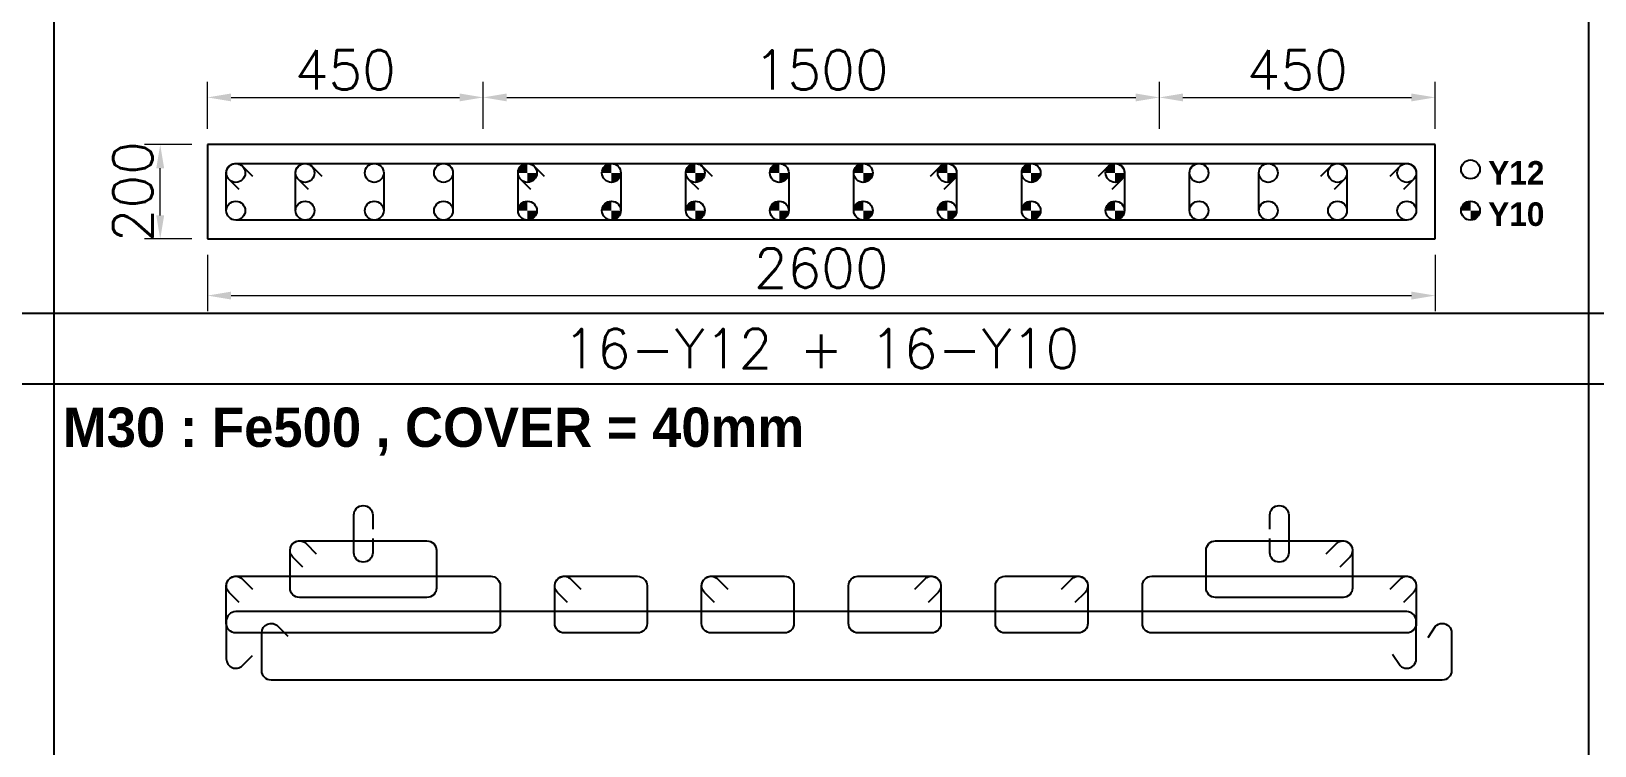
# Model space of a CAD drawing. Header units: millimetres. Extents: x -28707963 to -28231469, y 696001 to 896471.
# Drawn here: x -28315430 to -28305497, y 821746 to 826289 of the extents above; entities that cross this region are included whole.
import ezdxf
from ezdxf.enums import TextEntityAlignment as Align

# ---------------------------------------------------------------- set-up
doc = ezdxf.new("R2010")
doc.units = ezdxf.units.MM
doc.header["$MEASUREMENT"] = 0
doc.header["$PDMODE"] = 34
doc.header["$PDSIZE"] = -8
doc.layers.get('0').update_dxf_attribs({"lineweight": 5})
for name, color, linetype in [('09 COL TEXT-SCH', 2, 'Continuous'), ('14 REINF', 6, 'Continuous'), ('22 TABLE FRAME', 5, 'Continuous'), ('23 STIRRUPS', 5, 'Continuous'), ('TEXT', 4, 'Continuous')]:
    doc.layers.add(name, color=color, linetype=linetype)
doc.layers.add('19 COLUMN', color=1, linetype='Continuous', lineweight=25)
doc.styles.add('adani bold', font='')
doc.styles.add('ROMANS', font='simplex.shx')
doc.styles.get('adani bold').set_extended_font_data('Adani Bold', bold=True)
doc.dimstyles.new('D 50', dxfattribs={"dimscale": 100, "dimtxt": 3, "dimasz": 1.5, "dimexe": 1, "dimexo": 1, "dimgap": 0.5, "dimtad": 1, "dimdec": 0, "dimdsep": 46, "dimtxsty": 'ROMANS', "dimcen": 2.5, "dimclrd": 5, "dimclre": 5, "dimclrt": 4, "dimadec": 0, "dimazin": 0, "dimtfac": 1, "dimtdec": 0, "dimtmove": 0, "dimatfit": 3, "dimfxl": 1, "dimlwd": 0, "dimlwe": 0, "dimarcsym": 0})

# ---------------------------------------------------------------- blocks, each defined once
blk = doc.blocks.new('*D66')
at = {"color": 5, "lineweight": 0, "transparency": 16777216}
for p, q in [((-28314311.1, 824868.4), (-28314311.1, 824508.4)), ((-28306511.1, 824868.4), (-28306511.1, 824508.4)), ((-28314161.1, 824608.4), (-28306661.1, 824608.4))]:
    blk.add_line(p, q, dxfattribs=at)
at = {"color": 5, "transparency": 16777216}
for points in [[(-28314161.1, 824633.4), (-28314161.1, 824583.4), (-28314311.1, 824608.4)], [(-28306661.1, 824583.4), (-28306661.1, 824633.4), (-28306511.1, 824608.4)]]:
    blk.add_solid(points, dxfattribs=at)
at = {"layer": 'Defpoints', "color": 0, "transparency": 16777216}
for p in [(-28314311.1, 824968.4), (-28306511.1, 824968.4), (-28306511.1, 824608.4)]:
    blk.add_point(p, dxfattribs=at)
at = {"color": 4, "transparency": 16777216, "insert": (-28310411.1, 824783.4), "char_height": 250, "attachment_point": 5, "style": 'ROMANS'}
blk.add_mtext('2600', dxfattribs=at)
blk = doc.blocks.new('*D67')
at = {"color": 5, "lineweight": 0, "transparency": 16777216}
for p, q in [((-28314411.1, 825568.4), (-28314711.1, 825568.4)), ((-28314611.1, 825118.4), (-28314611.1, 825418.4)), ((-28314411.1, 824968.4), (-28314711.1, 824968.4))]:
    blk.add_line(p, q, dxfattribs=at)
at = {"color": 5, "transparency": 16777216}
for points in [[(-28314586.1, 825418.4), (-28314636.1, 825418.4), (-28314611.1, 825568.4)], [(-28314636.1, 825118.4), (-28314586.1, 825118.4), (-28314611.1, 824968.4)]]:
    blk.add_solid(points, dxfattribs=at)
at = {"layer": 'Defpoints', "color": 0, "transparency": 16777216}
for p in [(-28314611.1, 825568.4), (-28314311.1, 825568.4), (-28314311.1, 824968.4)]:
    blk.add_point(p, dxfattribs=at)
at = {"color": 4, "transparency": 16777216, "insert": (-28314786.1, 825268.4), "char_height": 250, "attachment_point": 5, "rotation": 90, "style": 'ROMANS'}
blk.add_mtext('200', dxfattribs=at)
blk = doc.blocks.new('*D68')
at = {"color": 5, "lineweight": 0, "transparency": 16777216}
for p, q in [((-28314311.1, 825668.4), (-28314311.1, 825968.4)), ((-28312559.3, 825668.4), (-28312559.3, 825968.4)), ((-28314161.1, 825868.4), (-28312709.3, 825868.4))]:
    blk.add_line(p, q, dxfattribs=at)
at = {"color": 5, "transparency": 16777216}
for points in [[(-28314161.1, 825893.4), (-28314161.1, 825843.4), (-28314311.1, 825868.4)], [(-28312709.3, 825843.4), (-28312709.3, 825893.4), (-28312559.3, 825868.4)]]:
    blk.add_solid(points, dxfattribs=at)
at = {"layer": 'Defpoints', "color": 0, "transparency": 16777216}
for p in [(-28312559.3, 825868.4), (-28314311.1, 825568.4), (-28312559.3, 825568.4)]:
    blk.add_point(p, dxfattribs=at)
at = {"color": 4, "transparency": 16777216, "insert": (-28313435.2, 826043.4), "char_height": 250, "attachment_point": 5, "style": 'ROMANS'}
blk.add_mtext('450', dxfattribs=at)
blk = doc.blocks.new('*D69')
at = {"color": 5, "lineweight": 0, "transparency": 16777216}
for p, q in [((-28312559.3, 825668.4), (-28312559.3, 825968.4)), ((-28308262.9, 825668.4), (-28308262.9, 825968.4)), ((-28312409.3, 825868.4), (-28308412.9, 825868.4))]:
    blk.add_line(p, q, dxfattribs=at)
at = {"color": 5, "transparency": 16777216}
for points in [[(-28312409.3, 825893.4), (-28312409.3, 825843.4), (-28312559.3, 825868.4)], [(-28308412.9, 825843.4), (-28308412.9, 825893.4), (-28308262.9, 825868.4)]]:
    blk.add_solid(points, dxfattribs=at)
at = {"layer": 'Defpoints', "color": 0, "transparency": 16777216}
for p in [(-28308262.9, 825868.4), (-28312559.3, 825568.4), (-28308262.9, 825568.4)]:
    blk.add_point(p, dxfattribs=at)
at = {"color": 4, "transparency": 16777216, "insert": (-28310411.1, 826043.4), "char_height": 250, "attachment_point": 5, "style": 'ROMANS'}
blk.add_mtext('1500', dxfattribs=at)
blk = doc.blocks.new('*D70')
at = {"color": 5, "lineweight": 0, "transparency": 16777216}
for p, q in [((-28308262.9, 825668.4), (-28308262.9, 825968.4)), ((-28306511.1, 825668.4), (-28306511.1, 825968.4)), ((-28308112.9, 825868.4), (-28306661.1, 825868.4))]:
    blk.add_line(p, q, dxfattribs=at)
at = {"color": 5, "transparency": 16777216}
for points in [[(-28308112.9, 825893.4), (-28308112.9, 825843.4), (-28308262.9, 825868.4)], [(-28306661.1, 825843.4), (-28306661.1, 825893.4), (-28306511.1, 825868.4)]]:
    blk.add_solid(points, dxfattribs=at)
at = {"layer": 'Defpoints', "color": 0, "transparency": 16777216}
for p in [(-28306511.1, 825868.4), (-28308262.9, 825568.4), (-28306511.1, 825568.4)]:
    blk.add_point(p, dxfattribs=at)
at = {"color": 4, "transparency": 16777216, "insert": (-28307387, 826043.4), "char_height": 250, "attachment_point": 5, "style": 'ROMANS'}
blk.add_mtext('450', dxfattribs=at)

msp = doc.modelspace()

# ---------------------------------------------------------------- hatches: boundary and pattern name
at = {"layer": '14 REINF'}
h = msp.add_hatch(color=6, dxfattribs=at)
edge = h.paths.add_edge_path(flags=0)
edge.add_line((-28312337.8, 825388.4), (-28312277.8, 825388.4))
edge.add_line((-28312277.8, 825388.4), (-28312277.8, 825448.4))
edge.add_arc((-28312277.8, 825388.4), 60, 90, 180)
edge = h.paths.add_edge_path(flags=0)
edge.add_line((-28312217.8, 825388.4), (-28312277.8, 825388.4))
edge.add_line((-28312277.8, 825388.4), (-28312277.8, 825328.4))
edge.add_arc((-28312277.8, 825388.4), 60, 270, 360)
h = msp.add_hatch(color=6, dxfattribs=at)
edge = h.paths.add_edge_path(flags=0)
edge.add_line((-28311804.4, 825388.4), (-28311744.4, 825388.4))
edge.add_line((-28311744.4, 825388.4), (-28311744.4, 825448.4))
edge.add_arc((-28311744.4, 825388.4), 60, 90, 180)
edge = h.paths.add_edge_path(flags=0)
edge.add_line((-28311684.4, 825388.4), (-28311744.4, 825388.4))
edge.add_line((-28311744.4, 825388.4), (-28311744.4, 825328.4))
edge.add_arc((-28311744.4, 825388.4), 60, 270, 360)
h = msp.add_hatch(color=6, dxfattribs=at)
edge = h.paths.add_edge_path(flags=0)
edge.add_line((-28311271.1, 825388.4), (-28311211.1, 825388.4))
edge.add_line((-28311211.1, 825388.4), (-28311211.1, 825448.4))
edge.add_arc((-28311211.1, 825388.4), 60, 90, 180)
edge = h.paths.add_edge_path(flags=0)
edge.add_line((-28311151.1, 825388.4), (-28311211.1, 825388.4))
edge.add_line((-28311211.1, 825388.4), (-28311211.1, 825328.4))
edge.add_arc((-28311211.1, 825388.4), 60, 270, 360)
h = msp.add_hatch(color=6, dxfattribs=at)
edge = h.paths.add_edge_path(flags=0)
edge.add_line((-28310737.8, 825388.4), (-28310677.8, 825388.4))
edge.add_line((-28310677.8, 825388.4), (-28310677.8, 825448.4))
edge.add_arc((-28310677.8, 825388.4), 60, 90, 180)
edge = h.paths.add_edge_path(flags=0)
edge.add_line((-28310617.8, 825388.4), (-28310677.8, 825388.4))
edge.add_line((-28310677.8, 825388.4), (-28310677.8, 825328.4))
edge.add_arc((-28310677.8, 825388.4), 60, 270, 360)
h = msp.add_hatch(color=6, dxfattribs=at)
edge = h.paths.add_edge_path(flags=0)
edge.add_line((-28310204.4, 825388.4), (-28310144.4, 825388.4))
edge.add_line((-28310144.4, 825388.4), (-28310144.4, 825448.4))
edge.add_arc((-28310144.4, 825388.4), 60, 90, 180)
edge = h.paths.add_edge_path(flags=0)
edge.add_line((-28310084.4, 825388.4), (-28310144.4, 825388.4))
edge.add_line((-28310144.4, 825388.4), (-28310144.4, 825328.4))
edge.add_arc((-28310144.4, 825388.4), 60, 270, 360)
h = msp.add_hatch(color=6, dxfattribs=at)
edge = h.paths.add_edge_path(flags=0)
edge.add_line((-28309671.1, 825388.4), (-28309611.1, 825388.4))
edge.add_line((-28309611.1, 825388.4), (-28309611.1, 825448.4))
edge.add_arc((-28309611.1, 825388.4), 60, 90, 180)
edge = h.paths.add_edge_path(flags=0)
edge.add_line((-28309551.1, 825388.4), (-28309611.1, 825388.4))
edge.add_line((-28309611.1, 825388.4), (-28309611.1, 825328.4))
edge.add_arc((-28309611.1, 825388.4), 60, 270, 360)
h = msp.add_hatch(color=6, dxfattribs=at)
edge = h.paths.add_edge_path(flags=0)
edge.add_line((-28309137.8, 825388.4), (-28309077.8, 825388.4))
edge.add_line((-28309077.8, 825388.4), (-28309077.8, 825448.4))
edge.add_arc((-28309077.8, 825388.4), 60, 90, 180)
edge = h.paths.add_edge_path(flags=0)
edge.add_line((-28309017.8, 825388.4), (-28309077.8, 825388.4))
edge.add_line((-28309077.8, 825388.4), (-28309077.8, 825328.4))
edge.add_arc((-28309077.8, 825388.4), 60, 270, 360)
h = msp.add_hatch(color=6, dxfattribs=at)
edge = h.paths.add_edge_path(flags=0)
edge.add_line((-28308604.4, 825388.4), (-28308544.4, 825388.4))
edge.add_line((-28308544.4, 825388.4), (-28308544.4, 825448.4))
edge.add_arc((-28308544.4, 825388.4), 60, 90, 180)
edge = h.paths.add_edge_path(flags=0)
edge.add_line((-28308484.4, 825388.4), (-28308544.4, 825388.4))
edge.add_line((-28308544.4, 825388.4), (-28308544.4, 825328.4))
edge.add_arc((-28308544.4, 825388.4), 60, 270, 360)
h = msp.add_hatch(color=6, dxfattribs=at)
edge = h.paths.add_edge_path(flags=0)
edge.add_line((-28312337.8, 825148.4), (-28312277.8, 825148.4))
edge.add_line((-28312277.8, 825148.4), (-28312277.8, 825208.4))
edge.add_arc((-28312277.8, 825148.4), 60, 90, 180)
edge = h.paths.add_edge_path(flags=0)
edge.add_line((-28312217.8, 825148.4), (-28312277.8, 825148.4))
edge.add_line((-28312277.8, 825148.4), (-28312277.8, 825088.4))
edge.add_arc((-28312277.8, 825148.4), 60, 270, 360)
h = msp.add_hatch(color=6, dxfattribs=at)
edge = h.paths.add_edge_path(flags=0)
edge.add_line((-28311804.4, 825148.4), (-28311744.4, 825148.4))
edge.add_line((-28311744.4, 825148.4), (-28311744.4, 825208.4))
edge.add_arc((-28311744.4, 825148.4), 60, 90, 180)
edge = h.paths.add_edge_path(flags=0)
edge.add_line((-28311684.4, 825148.4), (-28311744.4, 825148.4))
edge.add_line((-28311744.4, 825148.4), (-28311744.4, 825088.4))
edge.add_arc((-28311744.4, 825148.4), 60, 270, 360)
h = msp.add_hatch(color=6, dxfattribs=at)
edge = h.paths.add_edge_path(flags=0)
edge.add_line((-28311271.1, 825148.4), (-28311211.1, 825148.4))
edge.add_line((-28311211.1, 825148.4), (-28311211.1, 825208.4))
edge.add_arc((-28311211.1, 825148.4), 60, 90, 180)
edge = h.paths.add_edge_path(flags=0)
edge.add_line((-28311151.1, 825148.4), (-28311211.1, 825148.4))
edge.add_line((-28311211.1, 825148.4), (-28311211.1, 825088.4))
edge.add_arc((-28311211.1, 825148.4), 60, 270, 360)
h = msp.add_hatch(color=6, dxfattribs=at)
edge = h.paths.add_edge_path(flags=0)
edge.add_line((-28310737.8, 825148.4), (-28310677.8, 825148.4))
edge.add_line((-28310677.8, 825148.4), (-28310677.8, 825208.4))
edge.add_arc((-28310677.8, 825148.4), 60, 90, 180)
edge = h.paths.add_edge_path(flags=0)
edge.add_line((-28310617.8, 825148.4), (-28310677.8, 825148.4))
edge.add_line((-28310677.8, 825148.4), (-28310677.8, 825088.4))
edge.add_arc((-28310677.8, 825148.4), 60, 270, 360)
h = msp.add_hatch(color=6, dxfattribs=at)
edge = h.paths.add_edge_path(flags=0)
edge.add_line((-28310204.4, 825148.4), (-28310144.4, 825148.4))
edge.add_line((-28310144.4, 825148.4), (-28310144.4, 825208.4))
edge.add_arc((-28310144.4, 825148.4), 60, 90, 180)
edge = h.paths.add_edge_path(flags=0)
edge.add_line((-28310084.4, 825148.4), (-28310144.4, 825148.4))
edge.add_line((-28310144.4, 825148.4), (-28310144.4, 825088.4))
edge.add_arc((-28310144.4, 825148.4), 60, 270, 360)
h = msp.add_hatch(color=6, dxfattribs=at)
edge = h.paths.add_edge_path(flags=0)
edge.add_line((-28309671.1, 825148.4), (-28309611.1, 825148.4))
edge.add_line((-28309611.1, 825148.4), (-28309611.1, 825208.4))
edge.add_arc((-28309611.1, 825148.4), 60, 90, 180)
edge = h.paths.add_edge_path(flags=0)
edge.add_line((-28309551.1, 825148.4), (-28309611.1, 825148.4))
edge.add_line((-28309611.1, 825148.4), (-28309611.1, 825088.4))
edge.add_arc((-28309611.1, 825148.4), 60, 270, 360)
h = msp.add_hatch(color=6, dxfattribs=at)
edge = h.paths.add_edge_path(flags=0)
edge.add_line((-28309137.8, 825148.4), (-28309077.8, 825148.4))
edge.add_line((-28309077.8, 825148.4), (-28309077.8, 825208.4))
edge.add_arc((-28309077.8, 825148.4), 60, 90, 180)
edge = h.paths.add_edge_path(flags=0)
edge.add_line((-28309017.8, 825148.4), (-28309077.8, 825148.4))
edge.add_line((-28309077.8, 825148.4), (-28309077.8, 825088.4))
edge.add_arc((-28309077.8, 825148.4), 60, 270, 360)
h = msp.add_hatch(color=6, dxfattribs=at)
edge = h.paths.add_edge_path(flags=0)
edge.add_line((-28308604.4, 825148.4), (-28308544.4, 825148.4))
edge.add_line((-28308544.4, 825148.4), (-28308544.4, 825208.4))
edge.add_arc((-28308544.4, 825148.4), 60, 90, 180)
edge = h.paths.add_edge_path(flags=0)
edge.add_line((-28308484.4, 825148.4), (-28308544.4, 825148.4))
edge.add_line((-28308544.4, 825148.4), (-28308544.4, 825088.4))
edge.add_arc((-28308544.4, 825148.4), 60, 270, 360)
h = msp.add_hatch(color=6, dxfattribs=at)
edge = h.paths.add_edge_path(flags=0)
edge.add_line((-28306346.1, 825148.4), (-28306286.1, 825148.4))
edge.add_line((-28306286.1, 825148.4), (-28306286.1, 825208.4))
edge.add_arc((-28306286.1, 825148.4), 60, 90, 180)
edge = h.paths.add_edge_path(flags=0)
edge.add_line((-28306226.1, 825148.4), (-28306286.1, 825148.4))
edge.add_line((-28306286.1, 825148.4), (-28306286.1, 825088.4))
edge.add_arc((-28306286.1, 825148.4), 60, 270, 360)

# ---------------------------------------------------------------- linework, layer by layer
at = {"layer": '14 REINF', "color": 6}
for centre in [(-28314131.1, 825388.4), (-28313691.1, 825388.4), (-28313251.1, 825388.4), (-28312811.1, 825388.4), (-28312277.8, 825388.4), (-28311744.4, 825388.4), (-28311211.1, 825388.4), (-28310677.8, 825388.4), (-28310144.4, 825388.4), (-28309611.1, 825388.4), (-28309077.8, 825388.4), (-28308544.4, 825388.4), (-28308011.1, 825388.4), (-28307571.1, 825388.4), (-28307131.1, 825388.4), (-28306691.1, 825388.4), (-28306286.1, 825410.9), (-28314131.1, 825148.4), (-28313691.1, 825148.4), (-28313251.1, 825148.4), (-28312811.1, 825148.4), (-28312277.8, 825148.4), (-28311744.4, 825148.4), (-28311211.1, 825148.4), (-28310677.8, 825148.4), (-28310144.4, 825148.4), (-28309611.1, 825148.4), (-28309077.8, 825148.4), (-28308544.4, 825148.4), (-28308011.1, 825148.4), (-28307571.1, 825148.4), (-28307131.1, 825148.4), (-28306691.1, 825148.4), (-28306286.1, 825148.4)]:
    msp.add_circle(centre, 60, dxfattribs=at)
at = {"layer": '19 COLUMN', "color": 4}
for points in [[(-28306511.1, 825568.4), (-28314311.1, 825568.4)], [(-28314311.1, 825568.4), (-28314311.1, 824968.4)], [(-28306511.1, 824968.4), (-28306511.1, 825568.4)], [(-28314311.1, 824968.4), (-28306511.1, 824968.4)]]:
    msp.add_lwpolyline(points, dxfattribs=at)
at = {"layer": '22 TABLE FRAME', "color": 5, "linetype": 'Continuous'}
for p, q in [((-28315286.1, 863421.2), (-28315286.1, 788796.2)), ((-28305536.1, 863421.2), (-28305536.1, 788796.2)), ((-28330286.1, 824496.2), (-28245536.1, 824496.2)), ((-28334786.1, 824046.2), (-28245536.1, 824046.2))]:
    msp.add_line(p, q, dxfattribs=at)
at = {"layer": '23 STIRRUPS', "color": 5}
for points in [[(-28314109.9, 825282.3), (-28314173.5, 825345.9, -0.668178), (-28314131.1, 825448.4), (-28306691.1, 825448.4, -0.414214), (-28306631.1, 825388.4), (-28306631.1, 825148.4, -0.414214), (-28306691.1, 825088.4), (-28314131.1, 825088.4, -0.414214), (-28314191.1, 825148.4), (-28314191.1, 825388.4, -0.668179), (-28314088.7, 825430.8), (-28314025, 825367.1)], [(-28314109.9, 825282.3), (-28314173.5, 825345.9, -0.668178), (-28314131.1, 825448.4), (-28312811.1, 825448.4, -0.414214), (-28312751.1, 825388.4), (-28312751.1, 825148.4, -0.414214), (-28312811.1, 825088.4), (-28314131.1, 825088.4, -0.414214), (-28314191.1, 825148.4), (-28314191.1, 825388.4, -0.668179), (-28314088.7, 825430.8), (-28314025, 825367.1)], [(-28313669.9, 825282.3), (-28313733.5, 825345.9, -0.668042), (-28313691.1, 825448.4), (-28313251.1, 825448.4, -0.414104), (-28313191.1, 825388.4), (-28313191.1, 825148.4, -0.414104), (-28313251.1, 825088.4), (-28313691.1, 825088.4, -0.414104), (-28313751.1, 825148.4), (-28313751.1, 825388.4, -0.668179), (-28313648.6, 825430.8), (-28313585, 825367.1)], [(-28312256.6, 825282.3), (-28312320.2, 825345.9, -0.668223), (-28312277.8, 825448.4), (-28311744.4, 825448.4, -0.41414), (-28311684.4, 825388.4), (-28311684.4, 825148.4, -0.41414), (-28311744.4, 825088.4), (-28312277.8, 825088.4, -0.41425), (-28312337.8, 825148.4), (-28312337.8, 825388.4, -0.668179), (-28312235.3, 825430.8), (-28312171.7, 825367.1)], [(-28311189.9, 825282.3), (-28311253.6, 825345.9, -0.668314), (-28311211.1, 825448.4), (-28310677.8, 825448.4, -0.414067), (-28310617.8, 825388.4), (-28310617.8, 825148.4, -0.414067), (-28310677.8, 825088.4), (-28311211.1, 825088.4, -0.414323), (-28311271.1, 825148.4), (-28311271.1, 825388.4, -0.668179), (-28311168.7, 825430.8), (-28311105.1, 825367.1)], [(-28309717.1, 825367.1), (-28309653.5, 825430.8, -0.668179), (-28309551.1, 825388.4), (-28309551.1, 825148.4, -0.414323), (-28309611.1, 825088.4), (-28310144.4, 825088.4, -0.414067), (-28310204.4, 825148.4), (-28310204.4, 825388.4, -0.414067), (-28310144.4, 825448.4), (-28309611.1, 825448.4, -0.668314), (-28309568.6, 825345.9), (-28309632.3, 825282.3)], [(-28308650.5, 825367.1), (-28308586.9, 825430.8, -0.668179), (-28308484.4, 825388.4), (-28308484.4, 825148.4, -0.41425), (-28308544.4, 825088.4), (-28309077.8, 825088.4, -0.41414), (-28309137.8, 825148.4), (-28309137.8, 825388.4, -0.41414), (-28309077.8, 825448.4), (-28308544.4, 825448.4, -0.668223), (-28308502, 825345.9), (-28308565.6, 825282.3)], [(-28306797.2, 825367.1), (-28306733.5, 825430.8, -0.668179), (-28306631.1, 825388.4), (-28306631.1, 825148.4, -0.414214), (-28306691.1, 825088.4), (-28308011.1, 825088.4, -0.414214), (-28308071.1, 825148.4), (-28308071.1, 825388.4, -0.414214), (-28308011.1, 825448.4), (-28306691.1, 825448.4, -0.668178), (-28306648.7, 825345.9), (-28306712.3, 825282.3)], [(-28307237.2, 825367.1), (-28307173.6, 825430.8, -0.668179), (-28307071.1, 825388.4), (-28307071.1, 825148.4, -0.414104), (-28307131.1, 825088.4), (-28307571.1, 825088.4, -0.414104), (-28307631.1, 825148.4), (-28307631.1, 825388.4, -0.414104), (-28307571.1, 825448.4), (-28307131.1, 825448.4, -0.668042), (-28307088.7, 825345.9), (-28307152.3, 825282.3)], [(-28313261.1, 823063.4), (-28313261.1, 822973.4, -1), (-28313381.1, 822973.4), (-28313381.1, 823213.4, -1), (-28313261.1, 823213.4), (-28313261.1, 823123.4)], [(-28307561.1, 823123.4), (-28307561.1, 823213.4, -1), (-28307441.1, 823213.4), (-28307441.1, 822973.4, -1), (-28307561.1, 822973.4), (-28307561.1, 823063.4)], [(-28313704.9, 822882.3), (-28313768.5, 822945.9, -0.668178), (-28313726.1, 823048.4), (-28312916.1, 823048.4, -0.414214), (-28312856.1, 822988.4), (-28312856.1, 822748.4, -0.414214), (-28312916.1, 822688.4), (-28313726.1, 822688.4, -0.414214), (-28313786.1, 822748.4), (-28313786.1, 822988.4, -0.668179), (-28313683.7, 823030.8), (-28313620, 822967.1)], [(-28307202.2, 822967.1), (-28307138.5, 823030.8, -0.668179), (-28307036.1, 822988.4), (-28307036.1, 822748.4, -0.414214), (-28307096.1, 822688.4), (-28307906.1, 822688.4, -0.414214), (-28307966.1, 822748.4), (-28307966.1, 822988.4, -0.414214), (-28307906.1, 823048.4), (-28307096.1, 823048.4, -0.668178), (-28307053.7, 822945.9), (-28307117.3, 822882.3)], [(-28314109.9, 822657.3), (-28314173.5, 822720.9, -0.668178), (-28314131.1, 822823.4), (-28312511.1, 822823.4, -0.414214), (-28312451.1, 822763.4), (-28312451.1, 822523.4, -0.414214), (-28312511.1, 822463.4), (-28314131.1, 822463.4, -0.414214), (-28314191.1, 822523.4), (-28314191.1, 822763.4, -0.668179), (-28314088.7, 822805.8), (-28314025, 822742.1)], [(-28312023.2, 822657.3), (-28312086.9, 822720.9, -0.668268), (-28312044.4, 822823.4), (-28311577.8, 822823.4, -0.414067), (-28311517.8, 822763.4), (-28311517.8, 822523.4, -0.414067), (-28311577.8, 822463.4), (-28312044.4, 822463.4, -0.414287), (-28312104.4, 822523.4), (-28312104.4, 822763.4, -0.668179), (-28312002, 822805.8), (-28311938.4, 822742.1)], [(-28311089.9, 822657.3), (-28311153.5, 822720.9, -0.668042), (-28311111.1, 822823.4), (-28310644.4, 822823.4, -0.41425), (-28310584.4, 822763.4), (-28310584.4, 822523.4, -0.41425), (-28310644.4, 822463.4), (-28311111.1, 822463.4, -0.414104), (-28311171.1, 822523.4), (-28311171.1, 822763.4, -0.668179), (-28311068.6, 822805.8), (-28311005, 822742.1)], [(-28309817.2, 822742.1), (-28309753.6, 822805.8, -0.668179), (-28309651.1, 822763.4), (-28309651.1, 822523.4, -0.414104), (-28309711.1, 822463.4), (-28310177.8, 822463.4, -0.41425), (-28310237.8, 822523.4), (-28310237.8, 822763.4, -0.41425), (-28310177.8, 822823.4), (-28309711.1, 822823.4, -0.668042), (-28309668.7, 822720.9), (-28309732.3, 822657.3)], [(-28308883.8, 822742.1), (-28308820.2, 822805.8, -0.668179), (-28308717.8, 822763.4), (-28308717.8, 822523.4, -0.414287), (-28308777.8, 822463.4), (-28309244.4, 822463.4, -0.414067), (-28309304.4, 822523.4), (-28309304.4, 822763.4, -0.414067), (-28309244.4, 822823.4), (-28308777.8, 822823.4, -0.668268), (-28308735.3, 822720.9), (-28308799, 822657.3)], [(-28306797.2, 822742.1), (-28306733.5, 822805.8, -0.668179), (-28306631.1, 822763.4), (-28306631.1, 822523.4, -0.414214), (-28306691.1, 822463.4), (-28308311.1, 822463.4, -0.414214), (-28308371.1, 822523.4), (-28308371.1, 822763.4, -0.414214), (-28308311.1, 822823.4), (-28306691.1, 822823.4, -0.668178), (-28306648.7, 822720.9), (-28306712.3, 822657.3)], [(-28306781.1, 822328.4), (-28306733.5, 822255.9, 0.198912), (-28306691.1, 822238.4, 0.414214), (-28306631.1, 822298.4), (-28306631.1, 822538.4, 0.414214), (-28306691.1, 822598.4), (-28314131.1, 822598.4, 0.414214), (-28314191.1, 822538.4), (-28314191.1, 822298.4, 0.668179), (-28314088.7, 822255.9), (-28314025, 822319.6)], [(-28306556.1, 822433.4), (-28306508.5, 822505.8, -0.198912), (-28306466.1, 822523.4, -0.414214), (-28306406.1, 822463.4), (-28306406.1, 822223.4, -0.414214), (-28306466.1, 822163.4), (-28313906.1, 822163.4, -0.414214), (-28313966.1, 822223.4), (-28313966.1, 822463.4, -0.668179), (-28313863.7, 822505.8), (-28313800, 822442.1)]]:
    msp.add_lwpolyline(points, format="xyb", dxfattribs=at)

# ---------------------------------------------------------------- texts
at = {"layer": '09 COL TEXT-SCH', "color": 3, "linetype": 'Continuous', "style": 'ROMANS'}
msp.add_text('16-Y12 + 16-Y10', height=250, dxfattribs=at).set_placement((-28310411.1, 824271.2), align=Align.MIDDLE_CENTER)
at = {"layer": 'TEXT', "style": 'adani bold'}
for s, p in [('Y12', (-28306173.6, 825388.7)), ('Y10', (-28306173.6, 825126.2))]:
    msp.add_text(s, height=150, dxfattribs=at).set_placement(p, align=Align.MIDDLE_LEFT)
at = {"layer": 'TEXT', "lineweight": 40, "style": 'adani bold'}
msp.add_text('M30 : Fe500 , COVER = 40mm', height=250, dxfattribs=at).set_placement((-28315229.8, 823646.2))

# ---------------------------------------------------------------- dimensions: what is measured, and where the dimension line sits
for p1, p2, distance, text, override, picture, middle in [((-28314311.1, 825568.4), (-28312559.3, 825568.4), 300, '450', {"dimtxt": 2.5, "dimtxsty": 'ROMANS'}, '*D68', (-28313435.2, 826043.4)), ((-28312559.3, 825568.4), (-28308262.9, 825568.4), 300, '1500', {"dimtxt": 2.5, "dimtxsty": 'ROMANS'}, '*D69', (-28310411.1, 826043.4)), ((-28308262.9, 825568.4), (-28306511.1, 825568.4), 300, '450', {"dimtxt": 2.5, "dimtxsty": 'ROMANS'}, '*D70', (-28307387, 826043.4)), ((-28314311.1, 824968.4), (-28306511.1, 824968.4), -360, '2600', {"dimtxt": 2.5}, '*D66', (-28310411.1, 824783.4))]:
    dim = msp.add_aligned_dim(p1=p1, p2=p2, distance=distance, text=text, dimstyle='D 50', override=override)
    dim.commit()
    dim.dimension.update_dxf_attribs({"geometry": picture, "text_midpoint": middle})
dim = msp.add_linear_dim(base=(-28314611.1, 825568.4), p1=(-28314311.1, 824968.4), p2=(-28314311.1, 825568.4), angle=90, text='200', dimstyle='D 50', override={"dimtxt": 2.5})
dim.commit()
dim.dimension.update_dxf_attribs({"geometry": '*D67', "text_midpoint": (-28314611.1, 825268.4), "dimtype": 161})

doc.saveas('drawing.dxf')
